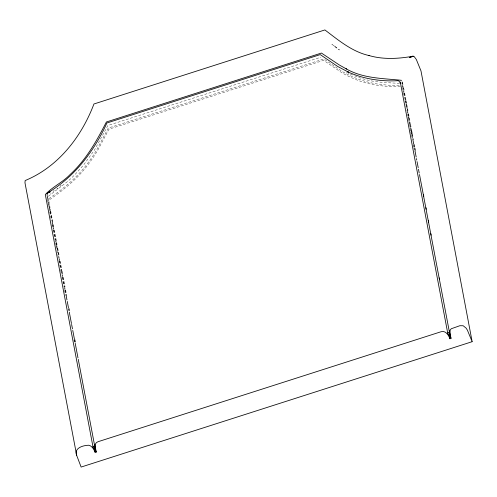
<?xml version="1.0" encoding="UTF-8"?>
<svg xmlns="http://www.w3.org/2000/svg" width="497" height="497" viewBox="0 0 497 497"><rect width="100%" height="100%" fill="white"/><g stroke="black" fill="none" stroke-linecap="round" stroke-linejoin="round"><path stroke-width="0.37" stroke-dasharray="2.48 1.86" d="M48.371 196.259L68.238 181.014L74.618 174.969L83.639 164.929L94.374 150.193L107.93 125.48L320.832 57.223M399.203 85.347C383.019 85.714 366.705 83.303 351.926 76.445A134.097 79.197 -21.6 0 1 341.085 70.723L323.864 58.944L108.265 128.064L97.207 148.907A134.091 79.191 -21.6 0 1 89.646 160.531C78.588 176.528 63.399 188.804 47.439 199.608L49.166 208.752M400.371 86.782C383.665 86.869 366.755 84.869 351.491 77.656A135.041 79.756 -21.6 0 1 340.731 71.984L323.615 60.348L108.986 129.158L97.977 149.808A135.004 79.731 -21.6 0 1 90.466 161.339C79.483 177.212 64.461 189.456 48.687 200.279L50.557 210.169M399.607 83.328C385.535 82.614 371.147 82.465 357.865 77.01M354.715 75.824L357.237 76.774M350.354 74.022L354.088 75.581M347.304 72.612L349.13 73.457M346.341 72.158L346.689 72.332M50.57 193.594L50.713 193.973M402.986 84.838L401.911 81.471M401.874 81.732L403.682 90.355M404.042 93.144L405.409 99.506M405.552 100.264L407.571 110.924M407.938 113.683L413.05 139.893M413.914 144.465L415.07 150.566M47.582 197.843L49.613 208.523M50.191 211.554L52.073 221.482M52.645 224.507L53.086 226.818M53.664 229.844L55.546 239.784M56.124 242.791L56.559 245.12M57.136 248.127L58.59 255.8M59.597 261.08L61.05 268.759M61.622 271.741L62.063 274.095M62.634 277.077L64.523 287.061M65.095 290.031L66.12 295.448M74.5 339.55L75.097 342.725M403.663 87.826L404.098 90.112M404.676 93.163L405.968 100.021M406.111 100.779L406.832 104.587M406.975 105.352L407.987 110.688M408.559 113.732L409.279 117.54M409.422 118.305L410.435 123.641M410.578 124.399L411.727 130.494M411.87 131.258L412.305 133.544M412.448 134.308L413.454 139.638M414.318 144.211L414.896 147.261M415.038 148.019L415.473 150.305M402.16 81.806L402.738 84.857M403.315 87.907L403.75 90.199M404.322 93.25L405.192 97.828M405.769 100.879L406.198 103.171M406.341 103.929L407.639 110.8M408.217 113.85L408.652 116.136M408.795 116.901L409.658 121.479M410.236 124.53L411.1 129.108M411.243 129.872L411.678 132.165M411.82 132.923L413.119 139.794M414.703 148.187L415.138 150.473M402.514 87.652L402.943 89.932M403.521 92.976L404.527 98.307M405.098 101.351L405.39 102.873M405.962 105.917L406.826 110.483M407.546 114.291L407.832 115.813M408.41 118.858L409.273 123.424M409.416 124.188L410.708 131.04M410.851 131.798L411.286 134.084M411.429 134.842L412.293 139.409M413.299 144.739L413.728 147.025M413.877 147.783L414.163 149.305M50.7 210.933L52.713 221.587M53.291 224.632L53.719 226.918M54.297 229.962L56.453 241.38M56.596 242.145L57.174 245.189M57.751 248.233L59.186 255.843M60.193 261.173L61.92 270.306M62.063 271.064L62.641 274.114M63.212 277.158L65.082 287.055M65.66 290.099L66.666 295.423M69.114 308.364L69.829 312.172M75.01 339.575L75.581 342.619M47.936 198.216L50.234 210.405M50.377 211.169L52.682 223.358M52.825 224.122L53.26 226.402M53.98 230.217L55.85 240.119M56.428 243.163L57.143 246.972M57.292 247.736L58.87 256.117M59.739 260.683L61.609 270.585M61.752 271.35L62.181 273.636M62.902 277.444L64.772 287.347M65.349 290.397L66.356 295.727M68.661 307.916L69.095 310.203M74.705 339.911L75.283 342.961M49.743 211.797L51.328 220.177M52.191 224.75L52.626 227.036M53.198 230.086L55.074 239.989M55.645 243.039L56.08 245.325M56.223 246.083L58.093 255.992M58.957 260.558L60.541 268.945M60.684 269.703L61.404 273.512M62.125 277.326L63.852 286.465M64.573 290.279L65.579 295.609M73.929 339.805L74.364 342.085M60.727 185.915L60.553 186.195L61.168 185.598L60.727 185.915M53.713 191.01L53.533 191.289L54.154 190.686L53.713 191.01M57.223 188.475L57.049 188.754L57.671 188.158L57.223 188.475M335.68 47.047L331.884 44.245L339.432 49.973L335.68 47.047"/><path stroke-width="0.75" d="M93.038 447.101L93.144 446.455L94.026 446.176L94.964 447.3L95.039 448.729L94.157 449.008L93.038 447.101L45.314 194.544C52.409 186.816 62.665 182.399 69.928 174.689C85.95 160.071 96.604 141.061 106.383 121.995L321.422 53.055L339.414 65.032L346.403 68.953L346.055 68.779C363.102 78.576 382.796 78.302 401.576 80.334M447.772 333.375L448.244 332.394L449.3 332.884L449.773 335.003L448.897 335.282L447.772 333.375L400.271 81.986L400.855 83.459M472.15 341.694L81.129 467.056L76.7 455.469L24.968 182.759L25.154 180.554C58.323 166.849 81.477 136.855 93.945 103.985L324.895 29.944C338.525 40.22 352.149 51.843 369.383 55.633L368.662 55.44C383.106 59.727 398.482 58.851 413.106 56.18L414.144 56.546L416.331 59.491L420.984 70.909L472.15 341.694L467.428 330.201L466.111 328.138L463.185 325.752L459.855 325.715L451.295 328.734L450.263 329.896L449.673 333.406L451.034 338.507L449.592 330.884M400.862 83.658L399.079 81.197L398.078 80.694C380.895 81.651 363.413 79.023 347.695 71.798L348.478 72.152L337.606 66.418L320.217 54.608L106.88 123.001C94.088 151.399 74.301 177.193 47.209 193.184L47.147 195.557M78.259 359.356L95.368 449.481L96.294 452.227L94.859 444.616M402.595 85.534L402.887 87.056M403.607 90.864L403.893 92.38M405.049 98.468L405.341 99.99M406.061 103.792L406.353 105.314M407.509 111.403L407.795 112.925M408.522 116.727L408.807 118.249M409.528 122.051L409.82 123.573M410.976 129.661L411.261 131.177M411.553 132.699L411.839 134.221M412.995 140.309L413.721 144.111M414.007 145.633L414.299 147.155M415.02 150.958L416.175 157.046M416.467 158.568L416.753 160.09M417.045 161.612L418.201 167.694M418.486 169.216L419.207 173.018M419.499 174.54L450.108 335.755M47.296 196.321L47.582 197.843M49.756 209.268L50.048 210.809M52.216 222.221L52.508 223.768M53.229 227.558L53.521 229.111M55.689 240.505L55.981 242.07M56.708 245.885L56.993 247.407M58.727 256.508L59.013 258.03M59.168 258.85L59.46 260.372M61.187 269.455L61.473 270.983M62.2 274.791L62.498 276.388M64.66 287.744L64.958 289.347M66.25 296.125L66.971 299.933M67.263 301.455L68.437 307.649M68.71 309.072L69.002 310.6M69.288 312.122L71.462 323.553M71.624 324.423L72.475 328.884M72.761 330.406L74.5 339.55M75.221 343.359L77.973 357.834M423.5 194.731L423.786 196.253M425.948 207.703L426.24 209.225M428.402 220.668L428.687 222.196M430.856 233.64L431.141 235.168M439.211 277.898L439.503 279.42M449.45 332.071L449.884 334.357M449.257 335.034L449.978 338.842C448.636 335.276 445.741 330.306 441.187 331.698L98.077 441.696C94.672 442.659 94.517 446.654 95.368 449.481M94.517 448.76L95.238 452.568C93.896 449.002 91.007 444.032 86.447 445.424C81.228 445.971 73.891 448.953 76.7 455.469M47.836 192.873L47.209 193.184L50.129 191.885L47.836 192.873M412.112 56.546L409.59 57.559L413.106 56.18L412.112 56.546"/></g></svg>
